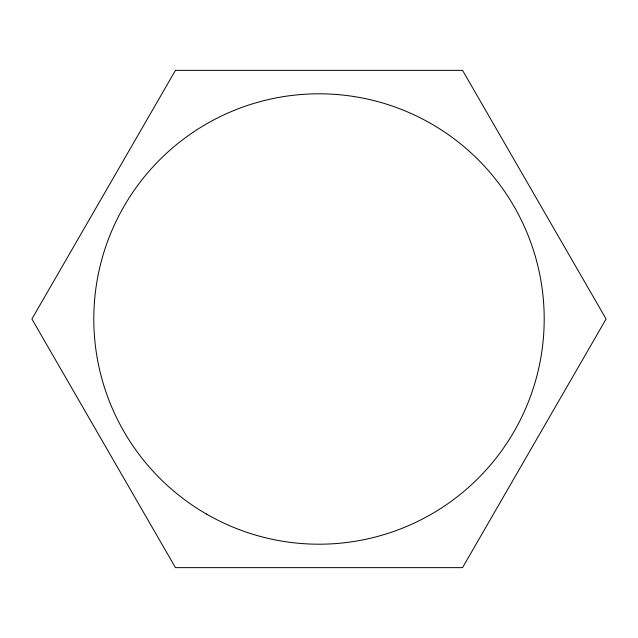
<?xml version="1.0" encoding="UTF-8"?>
<svg xmlns="http://www.w3.org/2000/svg" width="638" height="638" viewBox="0 0 638 638"><rect width="100%" height="100%" fill="white"/><g stroke="black" fill="none" stroke-linecap="round" stroke-linejoin="round"><path stroke-width="0.96" d="M175.45 70.363L31.9 319L175.45 567.637L462.55 567.637L606.1 319L462.55 70.363L175.45 70.363M206.401 514.029A225.198 225.198 0 0 0 544.198 319A225.198 225.198 0 0 0 206.401 123.971A225.198 225.198 0 0 0 206.401 514.029"/></g></svg>
